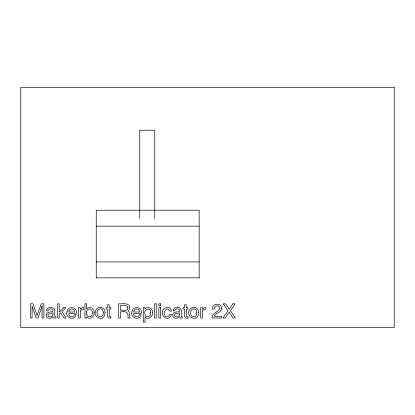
<?xml version="1.0" encoding="UTF-8"?>
<svg xmlns="http://www.w3.org/2000/svg" width="415" height="415" viewBox="0 0 415 415"><rect width="100%" height="100%" fill="white"/><g stroke="black" fill="none" stroke-linecap="round" stroke-linejoin="round"><path stroke-width="0.62" d="M96.239 226.154L199.174 226.154M96.239 261.912L199.174 261.912M96.239 277.853L199.174 277.853M199.174 277.998L199.174 210.213L96.239 210.213L96.239 277.998M154.759 218.425L154.759 130.237L139.751 130.237L139.751 218.425M42.102 306.047L42.06 318.025L43.891 318.025L43.891 303.827L41.163 303.827L37.111 315.831L33.034 303.827L30.279 303.827L30.279 318.025L32.116 318.025L32.064 306.047L36.147 318.025L38.05 318.025L42.102 306.047M150.635 312.786C151.677 316.624 145.572 318.658 145.058 314.321C143.102 308.973 150.899 306.498 150.635 312.786M86.616 311.8C84.816 315.815 91.181 319.125 92.125 314.394C94.215 309.777 87.638 306.312 86.616 311.8M94.081 312.651C94.895 316.764 89.277 320.65 86.569 316.702L86.569 318.025L84.966 318.025L84.966 303.775L86.657 303.775L86.657 308.931C89.298 305.414 94.9 308.542 94.081 312.651M105.052 312.63C104.979 323.461 90.304 316.894 96.731 308.921A4.275 4.275 0 0 1 99.227 307.468C102.344 306.69 105.4 309.46 105.052 312.63M162.618 311.847C161.492 315.732 165.512 319.97 169.325 317.791A3.553 3.553 0 0 0 170.892 316.142L171.395 314.363L169.704 314.363C169.502 315.919 168.054 317.185 166.457 316.769A2.132 2.132 0 0 1 165.046 315.774C161.834 312.256 167.774 305.476 169.704 311.151L171.395 311.151C171.328 305.611 162.447 306.644 162.618 311.847M198.593 312.63C198.515 323.461 183.84 316.894 190.267 308.921A4.275 4.275 0 0 1 192.768 307.468C195.88 306.69 198.941 309.46 198.593 312.63M67.002 311.857C64.911 317.968 74.871 321.241 76.225 314.777L74.513 314.777C73.673 318.222 68.076 317.076 68.781 313.403L76.37 313.403C78.03 306.825 67.412 305.253 67.002 311.857M131.923 311.857C129.833 317.968 139.798 321.241 141.147 314.777L139.44 314.777C138.594 318.222 132.997 317.076 133.708 313.403L141.292 313.403C142.957 306.825 132.333 305.253 131.923 311.857M152.409 312.62C153.322 316.702 147.906 320.629 145.037 316.863L145.037 322.154L143.294 322.154L143.294 307.723L144.985 307.723L144.985 309.092C147.507 305.388 153.177 308.521 152.409 312.62M127.887 307.837C127.924 311.515 122.653 310.072 120.511 310.332L120.511 305.476C122.648 305.808 127.794 304.169 127.887 307.837M46.158 314.627C45.349 318.616 51.201 319.576 53.094 316.655L53.919 318.087L55.895 318.072L55.895 316.79L54.858 316.681C54.033 313.911 56.554 308.449 52.3 307.593C49.987 306.96 46.439 307.883 46.636 310.835L48.259 310.835C48.301 308.744 50.972 308.521 52.42 309.289L53.053 310.581L52.638 311.587C50.48 312.163 46.739 311.732 46.158 314.627M172.713 314.627C171.903 318.616 177.75 319.576 179.643 316.655L180.473 318.087L182.444 318.072L182.444 316.79L181.407 316.681C180.582 313.911 183.103 308.449 178.855 307.593C176.536 306.96 172.993 307.883 173.185 310.835L174.808 310.835C174.855 308.744 177.521 308.521 178.974 309.289L179.607 310.581L179.187 311.587C177.029 312.163 173.294 311.732 172.713 314.627M221.667 308.283C221.646 312.801 215.312 312.62 214.036 316.38L221.6 316.38L221.6 318.025L212.096 318.025C211.365 312.511 218.653 312.62 219.743 308.361C219.81 304.428 213.398 305.29 214.202 309.092L212.433 309.092C211.463 303.064 221.771 302.353 221.667 308.283M103.236 312.682C103.397 320.52 93.899 315.924 97.919 310.109A2.365 2.365 0 0 1 99.496 308.968C101.758 308.319 103.527 310.534 103.236 312.682M196.772 312.682C196.933 320.52 187.44 315.924 191.455 310.109A2.365 2.365 0 0 1 193.032 308.968C195.299 308.319 197.063 310.534 196.772 312.682M129.838 307.655L129.314 309.74L127.836 311.048C130.533 312.028 129.029 315.384 130.004 317.392L130.383 318.025L128.022 318.025C128.65 312.474 126.113 310.685 120.511 311.935L120.511 318.025L118.586 318.025L118.586 303.827C121.943 304.148 129.636 302.104 129.838 307.655M53.006 314.16C53.146 316.526 49.39 317.932 48.057 315.945C47.263 312.869 51.336 313.678 53.006 312.76L53.006 314.16M179.555 314.16C179.695 316.526 175.939 317.932 174.611 315.945C173.812 312.869 177.885 313.678 179.555 312.76L179.555 314.16M80.474 311.032L80.297 318.025L78.554 318.025L78.554 307.671L80.209 307.671L80.209 309.46L82.056 307.629L83.591 307.489L83.591 309.325L81.859 309.486L80.474 311.032M202.624 311.032L202.447 318.025L200.71 318.025L200.71 307.671L202.359 307.671L202.359 309.46L204.211 307.629L205.747 307.489L205.747 309.325L204.009 309.486L202.624 311.032M69.072 310.804L68.828 312.023L74.581 312.023C74.923 308.807 70.068 307.78 69.072 310.804M133.993 310.804L133.755 312.023L139.507 312.023C139.845 308.807 134.994 307.78 133.993 310.804M232.841 303.827L229.246 309.258L225.62 303.827L223.213 303.827L227.98 310.747L222.891 318.025L225.215 318.025L229.147 312.189L232.976 318.025L235.362 318.025L230.367 310.747L235.134 303.827L232.841 303.827M63.697 307.671L59.231 312.07L59.231 303.827L57.561 303.827L57.561 318.025L59.231 318.025L59.231 314.139L60.689 312.806L63.92 318.025L66.141 318.025L61.954 311.551L65.923 307.671L63.697 307.671M110.883 318.025C105.602 319.555 107.734 311.727 107.469 309.092L106.069 309.092L106.069 307.671L107.469 307.671L107.469 304.781L109.228 304.781L109.228 307.671L110.883 307.671L110.883 309.092L109.228 309.092L109.228 315.851L109.596 316.578L110.883 316.655L110.883 318.025M187.907 318.025C182.626 319.555 184.758 311.727 184.499 309.092L183.093 309.092L183.093 307.671L184.499 307.671L184.499 304.781L186.257 304.781L186.257 307.671L187.907 307.671L187.907 309.092L186.257 309.092L186.257 315.851L186.62 316.578L187.907 316.655L187.907 318.025M394.25 87.446L20.75 87.446L20.75 327.554L394.25 327.554L394.25 87.446M156.232 303.827L154.489 303.827L154.489 318.025L156.232 318.025L156.232 303.827M160.61 303.827L158.841 303.827L158.841 305.798L160.61 305.798L160.61 303.827M160.61 307.723L158.841 307.723L158.841 318.025L160.61 318.025L160.61 307.723"/></g></svg>
